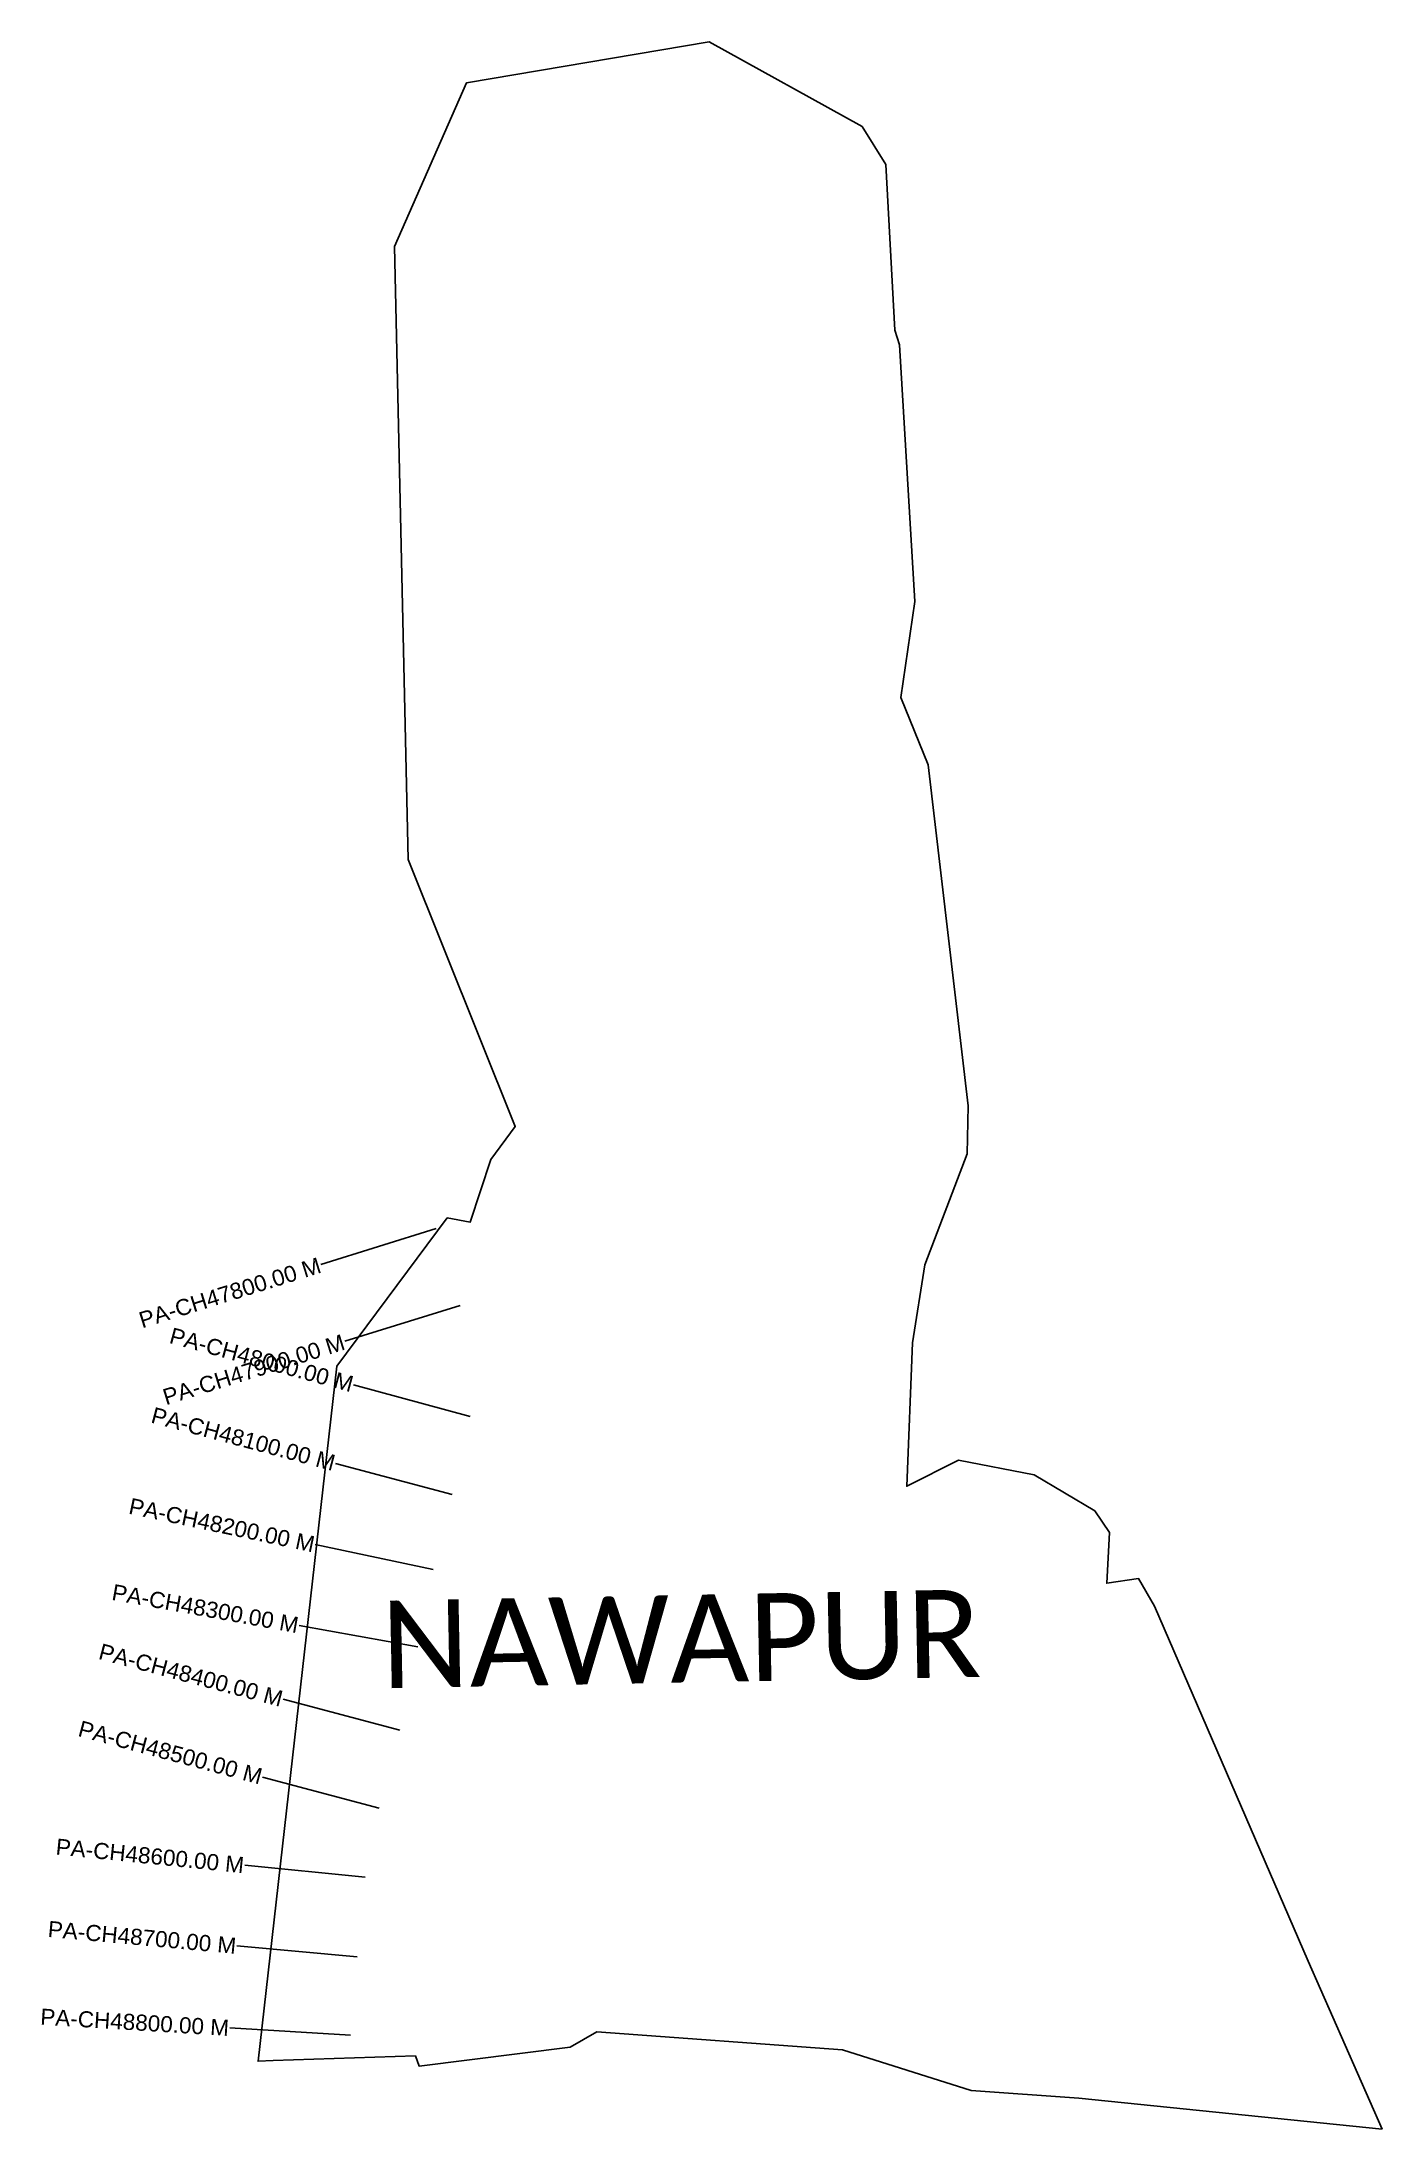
# Model space of a CAD drawing. Header units: metres. Extents: x 257409 to 259073, y 2188989 to 2191581.
import ezdxf
from ezdxf.enums import TextEntityAlignment as Align

# ---------------------------------------------------------------- set-up
doc = ezdxf.new("R2010")
doc.units = ezdxf.units.M
for name, color, linetype in [('CS', 134, 'Continuous'), ('CSMark', 6, 'Continuous'), ('village', 3, 'Continuous'), ('VILLAGE NAME', 250, 'Continuous')]:
    doc.layers.add(name, color=color, linetype=linetype)
doc.styles.add('DynamicDimensions', font='arial.ttf')
doc.styles.get("Standard").update_dxf_attribs({"font": 'simplex.shx'})

msp = doc.modelspace()

# ---------------------------------------------------------------- linework, layer by layer
at = {"layer": 'CS'}
for p, q in [((257898.7, 2190107.3), (257755.4, 2190062.7)), ((257928.3, 2190011.8), (257785.1, 2189967.2)), ((257940.7, 2189874), (257796, 2189913.3)), ((257918.4, 2189776.9), (257773.5, 2189815.6)), ((257895, 2189683.8), (257748.3, 2189714.7)), ((257876, 2189587.9), (257728.4, 2189614.5)), ((257853.5, 2189484.4), (257708.5, 2189522.7)), ((257827.8, 2189387.5), (257682.9, 2189426.2)), ((257810.3, 2189301.7), (257661, 2189316.6)), ((257800.7, 2189202.9), (257651.3, 2189216.4)), ((257792.1, 2189105.5), (257642.4, 2189114.6))]:
    msp.add_line(p, q, dxfattribs=at)
at = {"layer": 'village', "color": 3, "true_color": 0x00ff00}
msp.add_polyline3d([(259072.9, 2188988.8, 0), (258696.1, 2189027.4, 0), (258562.7, 2189036.8, 0), (258403.1, 2189087.6, 0), (258098.2, 2189109.8, 0), (258065, 2189090.7, 0), (257877.4, 2189067.3, 0), (257872.9, 2189079.9, 0), (257696.2, 2189074.4, 0), (257677.6, 2189073.3, 0), (257775.4, 2189936.4, 0), (257912.3, 2190120.5, 0), (257940.8, 2190115.2, 0), (257966.4, 2190193.1, 0), (257996.7, 2190234, 0), (257864, 2190565.6, 0), (257847, 2191326.8, 0), (257936.2, 2191529.7, 0), (258237.5, 2191580.8, 0), (258427.3, 2191475.6, 0), (258456.8, 2191428.6, 0), (258468.1, 2191222.6, 0), (258473.6, 2191204.4, 0), (258492.6, 2190886, 0), (258475.2, 2190766.8, 0), (258509.1, 2190683, 0), (258558.9, 2190259.7, 0), (258557.7, 2190199.8, 0), (258505.2, 2190062.3, 0), (258489.7, 2189965.2, 0), (258482.6, 2189787.2, 0), (258547.1, 2189819.5, 0), (258640.7, 2189801.2, 0), (258716.1, 2189756.9, 0), (258734.3, 2189729.7, 0), (258730.9, 2189666.7, 0), (258770.5, 2189672.5, 0), (258790.3, 2189638.5, 0), (258980.9, 2189197.4, 0)], close=True, dxfattribs=at)

# ---------------------------------------------------------------- texts
at = {"layer": 'CSMark', "style": 'DynamicDimensions'}
for s, rotation, p in [('PA-CH47800.00 M', 17.2708, (257754.5, 2190062.4)), ('PA-CH47900.00 M', 17.2708, (257784.1, 2189966.9)), ('PA-CH48000.00 M', 344.8058, (257795, 2189913.6)), ('PA-CH48100.00 M', 345.061, (257772.5, 2189815.8)), ('PA-CH48200.00 M', 348.1255, (257747.3, 2189714.9)), ('PA-CH48300.00 M', 349.7959, (257727.4, 2189614.6)), ('PA-CH48400.00 M', 345.2183, (257707.5, 2189522.9)), ('PA-CH48500.00 M', 345.0483, (257681.9, 2189426.5)), ('PA-CH48600.00 M', 354.306, (257660, 2189316.7)), ('PA-CH48700.00 M', 354.8196, (257650.3, 2189216.5)), ('PA-CH48800.00 M', 356.5282, (257641.4, 2189114.6))]:
    msp.add_text(s, height=20, rotation=rotation, dxfattribs=at).set_placement(p, align=Align.MIDDLE_RIGHT)
at = {"layer": 'VILLAGE NAME', "insert": (257829.2, 2189645), "char_height": 108.748, "attachment_point": 1, "rotation": 1.1028}
msp.add_mtext_dynamic_manual_height_columns('{\\fCalibri|b0|i0|c0|p34;NAWAPUR}', width=726.929, gutter_width=543.7, heights=[0], dxfattribs=at)

doc.saveas('drawing.dxf')
